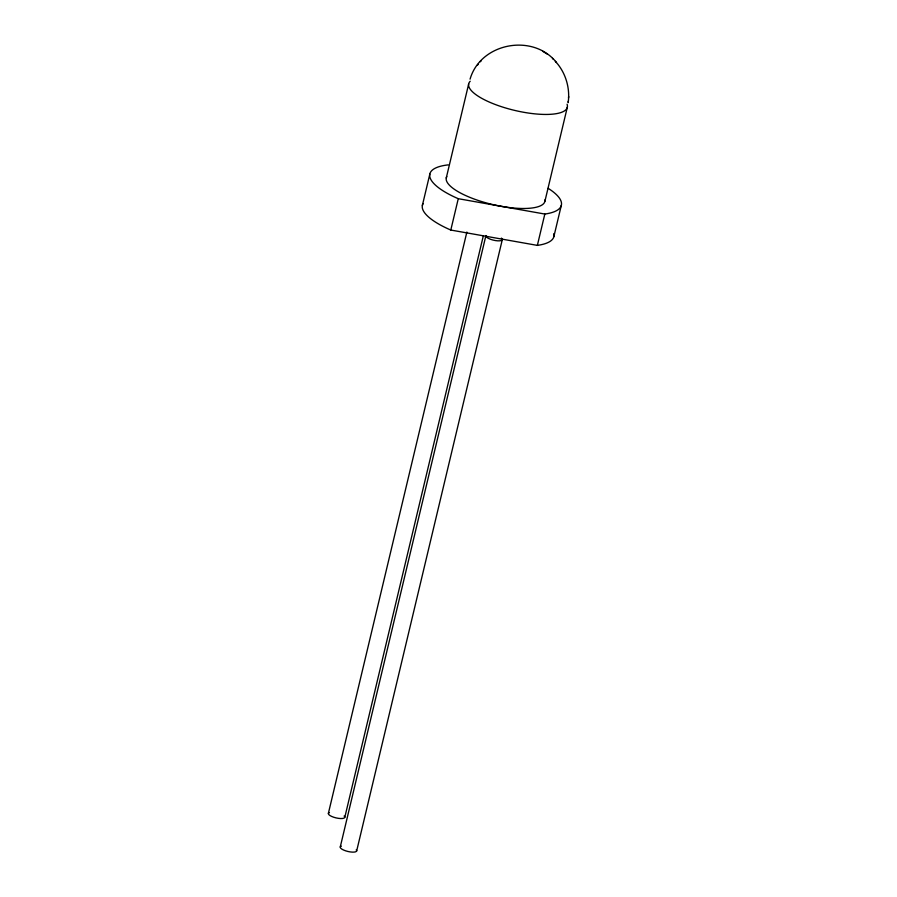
<?xml version="1.0" encoding="UTF-8"?>
<svg xmlns="http://www.w3.org/2000/svg" width="897" height="897" viewBox="0 0 897 897"><rect width="100%" height="100%" fill="white"/><g stroke="black" fill="none" stroke-linecap="round" stroke-linejoin="round"><path stroke-width="1.35" d="M555.366 61.366C565.547 72.287 570.29 87.917 568.16 102.673L568.294 101.182M568.541 97.941L568.664 96.461M422.364 205.435L429.831 174.096M446.269 177.965L468.683 83.914M553.875 233.579A67.578 20.317 13.4 0 1 537.359 245.386L450.799 230.047L458.266 198.697A67.578 20.317 13.4 0 1 448.22 164.88M328.369 813.4L466.866 232.065M344.773 817.425L483.27 236.09M340.255 846.981L485.882 235.709M356.658 851.006L502.286 239.723M544.939 201.186L567.341 107.147M537.359 245.386L544.827 214.047A67.578 20.317 13.4 0 0 548.134 188.314M553.853 236.685L561.32 205.335M470.062 79.171C480.557 42.585 533.278 33.077 556.465 62.521M480.355 61.725L481.308 60.604M477.316 65.335L478.314 64.169M458.266 198.697L544.827 214.047M546.968 53.943L542.707 51.286M552.462 58.35L553.427 59.359M344.134 816.012A8.443 2.545 13.4 0 1 336.095 817.907A8.443 2.545 13.4 0 1 329.434 812.57M501.401 238.097A8.443 2.545 13.4 0 1 495.357 240.564A8.443 2.545 13.4 0 1 485.95 235.541M356.232 849.818A8.443 2.545 13.4 0 1 347.677 851.421A8.443 2.545 13.4 0 1 341.308 846.163M567.083 104.231A50.681 15.238 13.4 0 1 514.654 110.398A50.681 15.238 13.4 0 1 470.196 81.257M545.017 199.751A50.681 15.238 13.4 0 1 492.453 204.494A50.681 15.238 13.4 0 1 446.796 176.586M450.799 230.047A67.578 20.317 13.4 0 1 423.059 203.608"/></g></svg>
